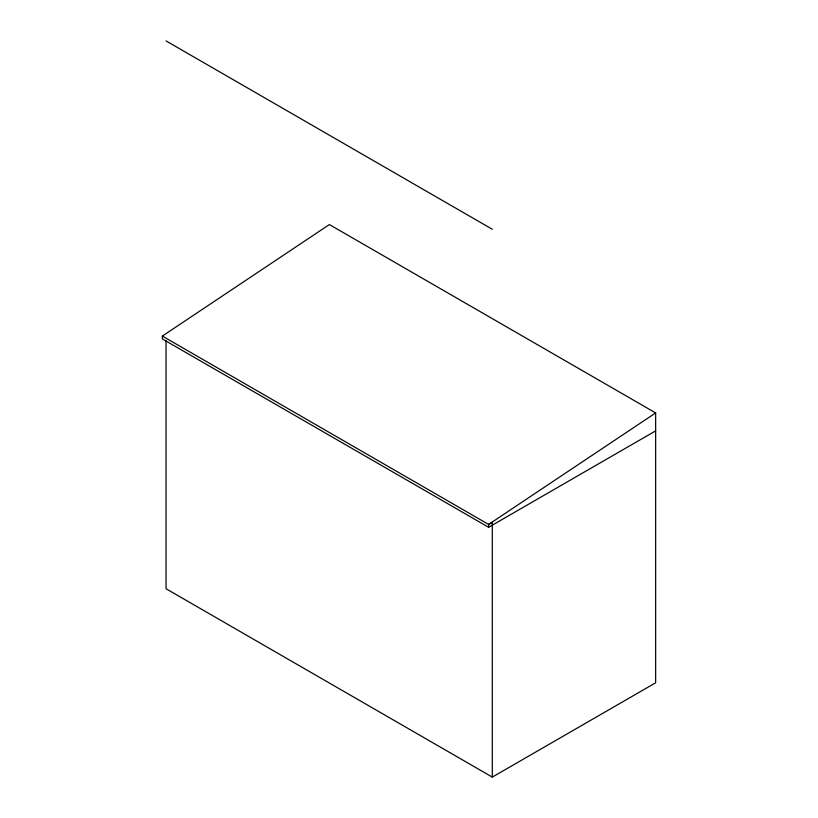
<?xml version="1.0" encoding="UTF-8"?>
<svg xmlns="http://www.w3.org/2000/svg" width="818" height="818" viewBox="0 0 818 818"><rect width="100%" height="100%" fill="white"/><g stroke="black" fill="none" stroke-linecap="round" stroke-linejoin="round"><path stroke-width="1.23" d="M655.647 430.871L488.622 527.293L162.353 338.928L162.353 336.075L329.378 224.561L655.647 412.926L655.647 682.795L492.303 777.1L166.034 588.735L166.034 340.625M655.647 412.926L488.622 524.44L488.622 527.293M166.034 40.9L492.303 229.265M162.353 336.075L488.622 524.44L492.303 522.324L492.303 777.1"/></g></svg>
